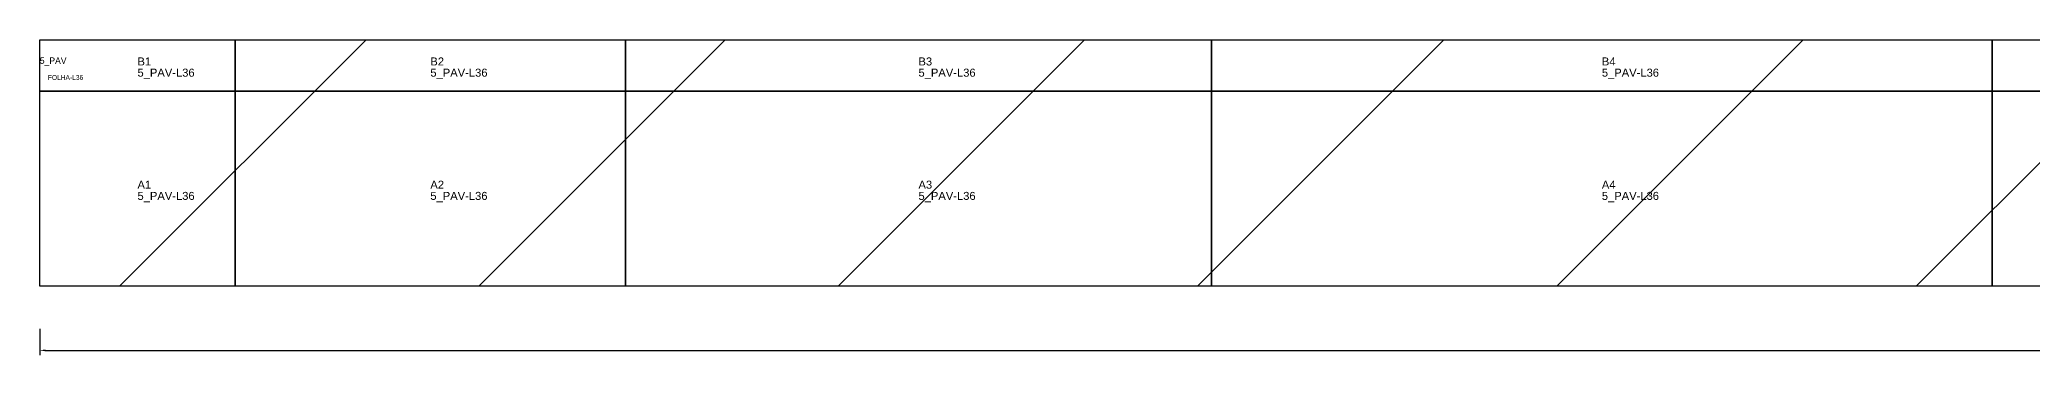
# Model space of a CAD drawing. Header units: metres. Extents: x 222 to 51559, y 5 to 202.
# Drawn here: x 222 to 1467, y 5 to 202 of the extents above; entities that cross this region are included whole.
import ezdxf

# ---------------------------------------------------------------- set-up
doc = ezdxf.new("R2010")
doc.units = ezdxf.units.M
for name, color, linetype in [('3', 3, 'CONTINUOUS'), ('AUX00', 7, 'CONTINUOUS'), ('COTA', 241, 'CONTINUOUS'), ('FOLHA', 255, 'CONTINUOUS'), ('Hachura', 251, 'CONTINUOUS'), ('Nível', 160, 'CONTINUOUS'), ('Painéis', 200, 'CONTINUOUS')]:
    doc.layers.add(name, color=color, linetype=linetype)
doc.styles.add('STR_STANDARD', font='arial.ttf')
doc.dimstyles.new('EZ DXF', dxfattribs={"dimtxt": 10, "dimasz": 3.5, "dimexe": 3, "dimexo": 1.5, "dimgap": 1, "dimtad": 1, "dimdec": 1, "dimdsep": 46, "dimcen": 2.5, "dimazin": 3, "dimtfac": 1, "dimtmove": 0, "dimatfit": 3})

msp = doc.modelspace()

# ---------------------------------------------------------------- hatches: boundary and pattern name
at = {"layer": 'Hachura'}
h = msp.add_hatch(dxfattribs=at)
h.set_pattern_fill('ANSI31', scale=50)
h.paths.add_polyline_path([(222.2, 201.5), (3798.2, 201.5), (3798.2, 47.5), (222.2, 47.5)])
h = msp.add_hatch(dxfattribs=at)
h.set_pattern_fill('ANSI31', scale=50)
h.paths.add_polyline_path([(222.2, 201.5), (3798.2, 201.5), (3798.2, 47.5), (222.2, 47.5)])

# ---------------------------------------------------------------- linework, layer by layer
at = {"layer": '3'}
for points in [[(344.2, 47.5), (344.2, 201.5)], [(344.2, 47.5), (344.2, 201.5)], [(588.2, 47.5), (588.2, 201.5)], [(588.2, 47.5), (588.2, 201.5)], [(954.2, 47.5), (954.2, 201.5)], [(954.2, 47.5), (954.2, 201.5)], [(1442.2, 47.5), (1442.2, 201.5)], [(1442.2, 47.5), (1442.2, 201.5)], [(222.2, 169.5), (3798.2, 169.5)], [(222.2, 169.5), (3798.2, 169.5)]]:
    msp.add_lwpolyline(points, close=True, dxfattribs=at)
at = {"layer": 'Painéis', "color": 200}
for p, q in [((222.2, 201.5), (3798.2, 201.5)), ((222.2, 47.5), (222.2, 201.5)), ((222.2, 201.5), (3798.2, 201.5)), ((222.2, 47.5), (222.2, 201.5)), ((3798.2, 47.5), (222.2, 47.5)), ((3798.2, 47.5), (222.2, 47.5))]:
    msp.add_line(p, q, dxfattribs=at)

# ---------------------------------------------------------------- texts
at = {"layer": '3', "style": 'STR_STANDARD'}
for s, p in [('B1', (283.2, 185.5)), ('B1', (283.2, 185.5)), ('B2', (466.2, 185.5)), ('B2', (466.2, 185.5)), ('B3', (771.2, 185.5)), ('B3', (771.2, 185.5)), ('B4', (1198.2, 185.5)), ('B4', (1198.2, 185.5)), ('A1', (283.2, 108.5)), ('A1', (283.2, 108.5)), ('A2', (466.2, 108.5)), ('A2', (466.2, 108.5)), ('A3', (771.2, 108.5)), ('A3', (771.2, 108.5)), ('A4', (1198.2, 108.5)), ('A4', (1198.2, 108.5))]:
    msp.add_text(s, height=5, dxfattribs=at).set_placement(p)
at = {"layer": 'AUX00', "style": 'STR_STANDARD'}
for p in [(283.2, 178.5), (283.2, 178.5), (466.2, 178.5), (466.2, 178.5), (771.2, 178.5), (771.2, 178.5), (1198.2, 178.5), (1198.2, 178.5), (283.2, 101.5), (283.2, 101.5), (466.2, 101.5), (466.2, 101.5), (771.2, 101.5), (771.2, 101.5), (1198.2, 101.5), (1198.2, 101.5)]:
    msp.add_text('5_PAV-L36', height=5, dxfattribs=at).set_placement(p)
at = {"layer": 'FOLHA'}
msp.add_text('FOLHA-L36', height=3, dxfattribs=at).set_placement((227.2, 176.5))
msp.add_text('FOLHA-L36', height=3, dxfattribs=at).set_placement((227.2, 176.5))
at = {"layer": 'Nível'}
msp.add_text('5_PAV', height=4, dxfattribs=at).set_placement((222.2, 186.5))
msp.add_text('5_PAV', height=4, dxfattribs=at).set_placement((222.2, 186.5))

# ---------------------------------------------------------------- dimensions: what is measured, and where the dimension line sits
at = {"layer": 'COTA'}
msp.add_linear_dim(base=(222.2, 7.5), p1=(222.2, 22.5), p2=(3798.2, 22.5), dimstyle='EZ DXF', dxfattribs=at).render()
msp.add_linear_dim(base=(222.2, 7.5), p1=(222.2, 22.5), p2=(3798.2, 22.5), dimstyle='EZ DXF', dxfattribs=at).render()

doc.saveas('drawing.dxf')
